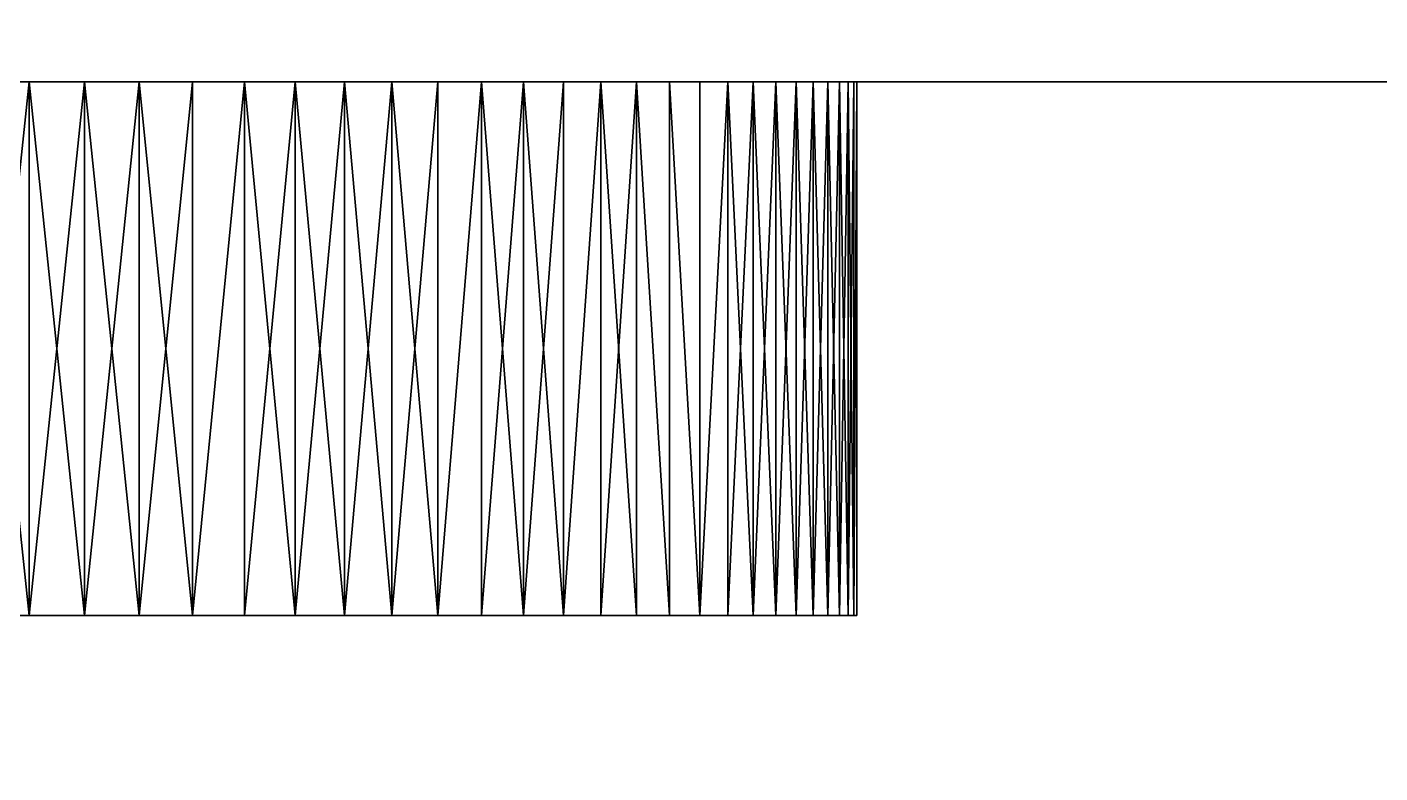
# Model space of a CAD drawing. Header units: millimetres. Extents: x 0 to 520, y -2 to 382.
# Drawn here: x 329.645 to 332.179, y 8.205 to 9.603 of the extents above; entities that cross this region are included whole.
import ezdxf

# ---------------------------------------------------------------- set-up
doc = ezdxf.new("R2010")
doc.units = ezdxf.units.MM

msp = doc.modelspace()

# ---------------------------------------------------------------- linework, layer by layer
at = {"layer": 'BRASS', "color": 52}
for points in [[(0, 0, 90), (499.5, 20.5, 90), (520, 0, 90)], [(20.5, 20.5, 90), (499.5, 20.5, 90), (0, 0, 90)], [(520, 0, 98), (10, 10, 98), (0, 0, 98)], [(510, 10, 98), (10, 10, 98), (520, 0, 98)]]:
    msp.add_3dface(points, dxfattribs=at)
at = {"layer": 'TEAK', "color": 34}
for points in [[(20, 20), (520, 0), (0, 0)], [(500, 20), (520, 0), (20, 20)], [(64, 20, 69), (456, 20, 69), (64, 4, 69)], [(64, 4, 69), (456, 20, 69), (456, 4, 69)], [(456, 20, 21), (64, 20, 21), (64, 4, 21)], [(456, 20, 21), (64, 4, 21), (456, 4, 21)], [(346, 14, 70.5), (324, 14, 70.5), (324, 9.5, 70.5)], [(346, 14, 70.5), (324, 9.5, 70.5), (346, 9.5, 70.5)], [(520, 0, 90), (20, 9.5, 90), (0, 0, 90)], [(520, 0, 90), (500, 9.5, 90), (20, 9.5, 90)], [(20, 9.5, 90), (500, 9.5, 90), (346, 9.5, 86)], [(20, 9.5, 90), (346, 9.5, 86), (324, 9.5, 86)], [(329.6485, 9.5, 73.3977), (324, 9.5, 70.5), (329.5429, 9.5, 73.368)], [(324, 9.5, 86), (329.6485, 9.5, 77.6023), (329.5429, 9.5, 77.632)], [(324, 9.5, 86), (329.7524, 9.5, 77.5673), (329.6485, 9.5, 77.6023)], [(324, 9.5, 86), (329.8546, 9.5, 77.5272), (329.7524, 9.5, 77.5673)], [(324, 9.5, 86), (329.9545, 9.5, 77.4821), (329.8546, 9.5, 77.5272)], [(340.3515, 9.5, 73.3977), (324, 9.5, 70.5), (329.6485, 9.5, 73.3977)], [(346, 9.5, 70.5), (324, 9.5, 70.5), (340.3515, 9.5, 73.3977)], [(346, 9.5, 86), (329.9545, 9.5, 77.4821), (324, 9.5, 86)], [(329.5429, 8.5, 77.632), (329.6485, 9.5, 77.6023), (329.6485, 8.5, 77.6023)], [(329.5429, 9.5, 77.632), (329.6485, 9.5, 77.6023), (329.5429, 8.5, 77.632)], [(329.6485, 8.5, 73.3977), (329.5429, 9.5, 73.368), (329.5429, 8.5, 73.368)], [(329.6485, 9.5, 73.3977), (329.5429, 9.5, 73.368), (329.6485, 8.5, 73.3977)], [(340.3515, 9.5, 73.3977), (329.6485, 9.5, 73.3977), (329.7524, 9.5, 73.4327)], [(329.6485, 8.5, 77.6023), (329.7524, 9.5, 77.5673), (329.7524, 8.5, 77.5673)], [(329.6485, 9.5, 77.6023), (329.7524, 9.5, 77.5673), (329.6485, 8.5, 77.6023)], [(329.7524, 9.5, 73.4327), (329.6485, 9.5, 73.3977), (329.7524, 8.5, 73.4327)], [(329.7524, 8.5, 73.4327), (329.6485, 9.5, 73.3977), (329.6485, 8.5, 73.3977)], [(340.1454, 9.5, 73.4728), (329.7524, 9.5, 73.4327), (329.8546, 9.5, 73.4728)], [(340.2476, 9.5, 73.4327), (329.7524, 9.5, 73.4327), (340.1454, 9.5, 73.4728)], [(340.3515, 9.5, 73.3977), (329.7524, 9.5, 73.4327), (340.2476, 9.5, 73.4327)], [(329.7524, 8.5, 77.5673), (329.8546, 9.5, 77.5272), (329.8546, 8.5, 77.5272)], [(329.7524, 9.5, 77.5673), (329.8546, 9.5, 77.5272), (329.7524, 8.5, 77.5673)], [(329.8546, 9.5, 73.4728), (329.7524, 9.5, 73.4327), (329.8546, 8.5, 73.4728)], [(329.8546, 8.5, 73.4728), (329.7524, 9.5, 73.4327), (329.7524, 8.5, 73.4327)], [(340.1454, 9.5, 73.4728), (329.8546, 9.5, 73.4728), (329.9545, 9.5, 73.5179)], [(329.8546, 8.5, 77.5272), (329.9545, 9.5, 77.4821), (329.9545, 8.5, 77.4821)], [(329.8546, 9.5, 77.5272), (329.9545, 9.5, 77.4821), (329.8546, 8.5, 77.5272)], [(329.9545, 9.5, 73.5179), (329.8546, 9.5, 73.4728), (329.9545, 8.5, 73.5179)], [(329.9545, 8.5, 73.5179), (329.8546, 9.5, 73.4728), (329.8546, 8.5, 73.4728)], [(340.0455, 9.5, 73.5179), (329.9545, 9.5, 73.5179), (330.0522, 9.5, 73.5679)], [(340.1454, 9.5, 73.4728), (329.9545, 9.5, 73.5179), (340.0455, 9.5, 73.5179)], [(340.0455, 9.5, 77.4821), (330.0522, 9.5, 77.4321), (329.9545, 9.5, 77.4821)], [(346, 9.5, 86), (340.0455, 9.5, 77.4821), (329.9545, 9.5, 77.4821)], [(329.9545, 8.5, 77.4821), (330.0522, 9.5, 77.4321), (330.0522, 8.5, 77.4321)], [(329.9545, 9.5, 77.4821), (330.0522, 9.5, 77.4321), (329.9545, 8.5, 77.4821)], [(330.0522, 8.5, 73.5679), (330.0522, 9.5, 73.5679), (329.9545, 8.5, 73.5179)], [(330.0522, 9.5, 73.5679), (329.9545, 9.5, 73.5179), (329.9545, 8.5, 73.5179)], [(339.9478, 9.5, 73.5679), (330.0522, 9.5, 73.5679), (330.1472, 9.5, 73.6228)], [(340.0455, 9.5, 73.5179), (330.0522, 9.5, 73.5679), (339.9478, 9.5, 73.5679)], [(339.9478, 9.5, 77.4321), (330.1472, 9.5, 77.3772), (330.0522, 9.5, 77.4321)], [(340.0455, 9.5, 77.4821), (339.9478, 9.5, 77.4321), (330.0522, 9.5, 77.4321)], [(330.0522, 9.5, 77.4321), (330.1472, 9.5, 77.3772), (330.0522, 8.5, 77.4321)], [(330.0522, 8.5, 77.4321), (330.1472, 9.5, 77.3772), (330.1472, 8.5, 77.3772)], [(330.1472, 9.5, 73.6228), (330.0522, 9.5, 73.5679), (330.1472, 8.5, 73.6228)], [(330.1472, 8.5, 73.6228), (330.0522, 9.5, 73.5679), (330.0522, 8.5, 73.5679)], [(339.8528, 9.5, 73.6228), (330.1472, 9.5, 73.6228), (330.2393, 9.5, 73.6823)], [(339.9478, 9.5, 73.5679), (330.1472, 9.5, 73.6228), (339.8528, 9.5, 73.6228)], [(339.8528, 9.5, 77.3772), (330.2393, 9.5, 77.3177), (330.1472, 9.5, 77.3772)], [(339.9478, 9.5, 77.4321), (339.8528, 9.5, 77.3772), (330.1472, 9.5, 77.3772)], [(330.1472, 9.5, 77.3772), (330.2393, 9.5, 77.3177), (330.1472, 8.5, 77.3772)], [(330.1472, 8.5, 77.3772), (330.2393, 9.5, 77.3177), (330.2393, 8.5, 77.3177)], [(330.2393, 9.5, 73.6823), (330.1472, 9.5, 73.6228), (330.2393, 8.5, 73.6823)], [(330.2393, 8.5, 73.6823), (330.1472, 9.5, 73.6228), (330.1472, 8.5, 73.6228)], [(339.7607, 9.5, 73.6823), (330.2393, 9.5, 73.6823), (330.3284, 9.5, 73.7463)], [(339.8528, 9.5, 73.6228), (330.2393, 9.5, 73.6823), (339.7607, 9.5, 73.6823)], [(339.7607, 9.5, 77.3177), (330.3284, 9.5, 77.2537), (330.2393, 9.5, 77.3177)], [(339.8528, 9.5, 77.3772), (339.7607, 9.5, 77.3177), (330.2393, 9.5, 77.3177)], [(330.2393, 9.5, 77.3177), (330.3284, 9.5, 77.2537), (330.2393, 8.5, 77.3177)], [(330.2393, 8.5, 77.3177), (330.3284, 9.5, 77.2537), (330.3284, 8.5, 77.2537)], [(330.3284, 9.5, 73.7463), (330.2393, 9.5, 73.6823), (330.3284, 8.5, 73.7463)], [(330.3284, 8.5, 73.7463), (330.2393, 9.5, 73.6823), (330.2393, 8.5, 73.6823)], [(339.6716, 9.5, 73.7463), (330.3284, 9.5, 73.7463), (330.4141, 9.5, 73.8147)], [(339.7607, 9.5, 73.6823), (330.3284, 9.5, 73.7463), (339.6716, 9.5, 73.7463)], [(339.6716, 9.5, 77.2537), (330.4141, 9.5, 77.1853), (330.3284, 9.5, 77.2537)], [(339.7607, 9.5, 77.3177), (339.6716, 9.5, 77.2537), (330.3284, 9.5, 77.2537)], [(330.3284, 9.5, 77.2537), (330.4141, 9.5, 77.1853), (330.3284, 8.5, 77.2537)], [(330.3284, 8.5, 77.2537), (330.4141, 9.5, 77.1853), (330.4141, 8.5, 77.1853)], [(330.4141, 9.5, 73.8147), (330.3284, 9.5, 73.7463), (330.4141, 8.5, 73.8147)], [(330.4141, 8.5, 73.8147), (330.3284, 9.5, 73.7463), (330.3284, 8.5, 73.7463)], [(339.5859, 9.5, 73.8147), (330.4141, 9.5, 73.8147), (330.4964, 9.5, 73.8873)], [(339.6716, 9.5, 73.7463), (330.4141, 9.5, 73.8147), (339.5859, 9.5, 73.8147)], [(339.5859, 9.5, 77.1853), (330.4964, 9.5, 77.1127), (330.4141, 9.5, 77.1853)], [(339.6716, 9.5, 77.2537), (339.5859, 9.5, 77.1853), (330.4141, 9.5, 77.1853)], [(330.4141, 9.5, 77.1853), (330.4964, 9.5, 77.1127), (330.4141, 8.5, 77.1853)], [(330.4141, 8.5, 77.1853), (330.4964, 9.5, 77.1127), (330.4964, 8.5, 77.1127)], [(330.4964, 8.5, 73.8873), (330.4964, 9.5, 73.8873), (330.4141, 8.5, 73.8147)], [(330.4964, 9.5, 73.8873), (330.4141, 9.5, 73.8147), (330.4141, 8.5, 73.8147)], [(339.5036, 9.5, 73.8873), (330.4964, 9.5, 73.8873), (330.5749, 9.5, 73.9639)], [(339.5859, 9.5, 73.8147), (330.4964, 9.5, 73.8873), (339.5036, 9.5, 73.8873)], [(339.5036, 9.5, 77.1127), (330.5749, 9.5, 77.0361), (330.4964, 9.5, 77.1127)], [(339.5859, 9.5, 77.1853), (339.5036, 9.5, 77.1127), (330.4964, 9.5, 77.1127)], [(330.4964, 9.5, 77.1127), (330.5749, 9.5, 77.0361), (330.4964, 8.5, 77.1127)], [(330.4964, 8.5, 77.1127), (330.5749, 9.5, 77.0361), (330.5749, 8.5, 77.0361)], [(330.5749, 9.5, 73.9639), (330.4964, 9.5, 73.8873), (330.5749, 8.5, 73.9639)], [(330.5749, 8.5, 73.9639), (330.4964, 9.5, 73.8873), (330.4964, 8.5, 73.8873)], [(339.5036, 9.5, 73.8873), (330.5749, 9.5, 73.9639), (339.4251, 9.5, 73.9639)], [(339.3505, 9.5, 74.0443), (330.5749, 9.5, 73.9639), (330.6495, 9.5, 74.0443)], [(339.3505, 9.5, 74.0443), (339.4251, 9.5, 73.9639), (330.5749, 9.5, 73.9639)], [(339.3505, 9.5, 76.9557), (330.6495, 9.5, 76.9557), (330.5749, 9.5, 77.0361)], [(339.4251, 9.5, 77.0361), (339.3505, 9.5, 76.9557), (330.5749, 9.5, 77.0361)], [(339.5036, 9.5, 77.1127), (339.4251, 9.5, 77.0361), (330.5749, 9.5, 77.0361)], [(330.5749, 9.5, 77.0361), (330.6495, 9.5, 76.9557), (330.5749, 8.5, 77.0361)], [(330.5749, 8.5, 77.0361), (330.6495, 9.5, 76.9557), (330.6495, 8.5, 76.9557)], [(330.6495, 9.5, 74.0443), (330.5749, 9.5, 73.9639), (330.6495, 8.5, 74.0443)], [(330.6495, 8.5, 74.0443), (330.5749, 9.5, 73.9639), (330.5749, 8.5, 73.9639)], [(339.28, 9.5, 74.1283), (330.6495, 9.5, 74.0443), (330.72, 9.5, 74.1283)], [(339.28, 9.5, 74.1283), (339.3505, 9.5, 74.0443), (330.6495, 9.5, 74.0443)], [(339.3505, 9.5, 76.9557), (330.72, 9.5, 76.8717), (330.6495, 9.5, 76.9557)], [(330.6495, 9.5, 76.9557), (330.72, 9.5, 76.8717), (330.6495, 8.5, 76.9557)], [(330.6495, 8.5, 76.9557), (330.72, 9.5, 76.8717), (330.72, 8.5, 76.8717)], [(330.72, 8.5, 74.1283), (330.72, 9.5, 74.1283), (330.6495, 8.5, 74.0443)], [(330.72, 9.5, 74.1283), (330.6495, 9.5, 74.0443), (330.6495, 8.5, 74.0443)], [(339.28, 9.5, 74.1283), (330.72, 9.5, 74.1283), (330.7863, 9.5, 74.2158)], [(339.2137, 9.5, 76.7842), (330.7863, 9.5, 76.7842), (330.72, 9.5, 76.8717)], [(339.28, 9.5, 76.8717), (339.2137, 9.5, 76.7842), (330.72, 9.5, 76.8717)], [(339.3505, 9.5, 76.9557), (339.28, 9.5, 76.8717), (330.72, 9.5, 76.8717)], [(330.72, 9.5, 76.8717), (330.7863, 9.5, 76.7842), (330.72, 8.5, 76.8717)], [(330.72, 8.5, 76.8717), (330.7863, 9.5, 76.7842), (330.7863, 8.5, 76.7842)], [(330.7863, 9.5, 74.2158), (330.72, 9.5, 74.1283), (330.7863, 8.5, 74.2158)], [(330.7863, 8.5, 74.2158), (330.72, 9.5, 74.1283), (330.72, 8.5, 74.1283)], [(339.2137, 9.5, 74.2158), (339.28, 9.5, 74.1283), (330.7863, 9.5, 74.2158)], [(339.1519, 9.5, 74.3064), (330.7863, 9.5, 74.2158), (330.8481, 9.5, 74.3064)], [(339.1519, 9.5, 74.3064), (339.2137, 9.5, 74.2158), (330.7863, 9.5, 74.2158)], [(339.2137, 9.5, 76.7842), (330.8481, 9.5, 76.6936), (330.7863, 9.5, 76.7842)], [(330.7863, 8.5, 76.7842), (330.7863, 9.5, 76.7842), (330.8481, 8.5, 76.6936)], [(330.7863, 9.5, 76.7842), (330.8481, 9.5, 76.6936), (330.8481, 8.5, 76.6936)], [(330.8481, 9.5, 74.3064), (330.7863, 9.5, 74.2158), (330.8481, 8.5, 74.3064)], [(330.8481, 8.5, 74.3064), (330.7863, 9.5, 74.2158), (330.7863, 8.5, 74.2158)], [(339.0947, 9.5, 74.4), (330.8481, 9.5, 74.3064), (330.9053, 9.5, 74.4)], [(339.0947, 9.5, 74.4), (339.1519, 9.5, 74.3064), (330.8481, 9.5, 74.3064)], [(339.0947, 9.5, 76.6), (330.9053, 9.5, 76.6), (330.8481, 9.5, 76.6936)], [(339.1519, 9.5, 76.6936), (339.0947, 9.5, 76.6), (330.8481, 9.5, 76.6936)], [(339.2137, 9.5, 76.7842), (339.1519, 9.5, 76.6936), (330.8481, 9.5, 76.6936)], [(330.8481, 8.5, 76.6936), (330.8481, 9.5, 76.6936), (330.9053, 8.5, 76.6)], [(330.8481, 9.5, 76.6936), (330.9053, 9.5, 76.6), (330.9053, 8.5, 76.6)], [(330.9053, 9.5, 74.4), (330.8481, 9.5, 74.3064), (330.9053, 8.5, 74.4)], [(330.9053, 8.5, 74.4), (330.8481, 9.5, 74.3064), (330.8481, 8.5, 74.3064)], [(339.0423, 9.5, 74.4963), (330.9053, 9.5, 74.4), (330.9577, 9.5, 74.4963)], [(339.0423, 9.5, 74.4963), (339.0947, 9.5, 74.4), (330.9053, 9.5, 74.4)], [(339.0423, 9.5, 76.5037), (330.9577, 9.5, 76.5037), (330.9053, 9.5, 76.6)], [(339.0947, 9.5, 76.6), (339.0423, 9.5, 76.5037), (330.9053, 9.5, 76.6)], [(330.9053, 9.5, 76.6), (330.9577, 9.5, 76.5037), (330.9053, 8.5, 76.6)], [(330.9053, 8.5, 76.6), (330.9577, 9.5, 76.5037), (330.9577, 8.5, 76.5037)], [(330.9577, 8.5, 74.4963), (330.9577, 9.5, 74.4963), (330.9053, 8.5, 74.4)], [(330.9577, 9.5, 74.4963), (330.9053, 9.5, 74.4), (330.9053, 8.5, 74.4)], [(338.9947, 9.5, 74.5952), (330.9577, 9.5, 74.4963), (331.0053, 9.5, 74.5952)], [(338.9947, 9.5, 74.5952), (339.0423, 9.5, 74.4963), (330.9577, 9.5, 74.4963)], [(338.9947, 9.5, 76.4048), (331.0053, 9.5, 76.4048), (330.9577, 9.5, 76.5037)], [(339.0423, 9.5, 76.5037), (338.9947, 9.5, 76.4048), (330.9577, 9.5, 76.5037)], [(330.9577, 8.5, 76.5037), (331.0053, 9.5, 76.4048), (331.0053, 8.5, 76.4048)], [(330.9577, 9.5, 76.5037), (331.0053, 9.5, 76.4048), (330.9577, 8.5, 76.5037)], [(331.0053, 9.5, 74.5952), (330.9577, 9.5, 74.4963), (331.0053, 8.5, 74.5952)], [(331.0053, 8.5, 74.5952), (330.9577, 9.5, 74.4963), (330.9577, 8.5, 74.4963)], [(338.9521, 9.5, 74.6962), (331.0053, 9.5, 74.5952), (331.0479, 9.5, 74.6962)], [(338.9521, 9.5, 74.6962), (338.9947, 9.5, 74.5952), (331.0053, 9.5, 74.5952)], [(338.9947, 9.5, 76.4048), (331.0479, 9.5, 76.3038), (331.0053, 9.5, 76.4048)], [(331.0053, 8.5, 76.4048), (331.0479, 9.5, 76.3038), (331.0479, 8.5, 76.3038)], [(331.0053, 9.5, 76.4048), (331.0479, 9.5, 76.3038), (331.0053, 8.5, 76.4048)], [(331.0479, 9.5, 74.6962), (331.0053, 9.5, 74.5952), (331.0479, 8.5, 74.6962)], [(331.0479, 8.5, 74.6962), (331.0053, 9.5, 74.5952), (331.0053, 8.5, 74.5952)], [(338.9146, 9.5, 74.7993), (331.0479, 9.5, 74.6962), (331.0854, 9.5, 74.7993)], [(338.9146, 9.5, 74.7993), (338.9521, 9.5, 74.6962), (331.0479, 9.5, 74.6962)], [(338.9521, 9.5, 76.3038), (331.0854, 9.5, 76.2007), (331.0479, 9.5, 76.3038)], [(338.9947, 9.5, 76.4048), (338.9521, 9.5, 76.3038), (331.0479, 9.5, 76.3038)], [(331.0479, 8.5, 76.3038), (331.0854, 9.5, 76.2007), (331.0854, 8.5, 76.2007)], [(331.0479, 9.5, 76.3038), (331.0854, 9.5, 76.2007), (331.0479, 8.5, 76.3038)], [(331.0854, 9.5, 74.7993), (331.0479, 9.5, 74.6962), (331.0854, 8.5, 74.7993)], [(331.0854, 8.5, 74.7993), (331.0479, 9.5, 74.6962), (331.0479, 8.5, 74.6962)], [(338.9146, 9.5, 74.7993), (331.0854, 9.5, 74.7993), (331.1178, 9.5, 74.9042)], [(338.8822, 9.5, 76.0958), (331.1178, 9.5, 76.0958), (331.0854, 9.5, 76.2007)], [(338.9146, 9.5, 76.2007), (338.8822, 9.5, 76.0958), (331.0854, 9.5, 76.2007)], [(338.9521, 9.5, 76.3038), (338.9146, 9.5, 76.2007), (331.0854, 9.5, 76.2007)], [(331.0854, 8.5, 76.2007), (331.1178, 9.5, 76.0958), (331.1178, 8.5, 76.0958)], [(331.0854, 9.5, 76.2007), (331.1178, 9.5, 76.0958), (331.0854, 8.5, 76.2007)], [(331.1178, 9.5, 74.9042), (331.0854, 9.5, 74.7993), (331.1178, 8.5, 74.9042)], [(331.1178, 8.5, 74.9042), (331.0854, 9.5, 74.7993), (331.0854, 8.5, 74.7993)], [(338.8822, 9.5, 74.9042), (338.9146, 9.5, 74.7993), (331.1178, 9.5, 74.9042)], [(338.8552, 9.5, 75.0105), (338.8822, 9.5, 74.9042), (331.1178, 9.5, 74.9042)], [(338.8552, 9.5, 75.0105), (331.1178, 9.5, 74.9042), (331.1448, 9.5, 75.0105)], [(338.8822, 9.5, 76.0958), (331.1448, 9.5, 75.9895), (331.1178, 9.5, 76.0958)], [(331.1178, 8.5, 76.0958), (331.1448, 9.5, 75.9895), (331.1448, 8.5, 75.9895)], [(331.1178, 9.5, 76.0958), (331.1448, 9.5, 75.9895), (331.1178, 8.5, 76.0958)], [(331.1448, 9.5, 75.0105), (331.1178, 9.5, 74.9042), (331.1448, 8.5, 75.0105)], [(331.1448, 8.5, 75.0105), (331.1178, 9.5, 74.9042), (331.1178, 8.5, 74.9042)], [(338.8334, 9.5, 75.118), (338.8552, 9.5, 75.0105), (331.1448, 9.5, 75.0105)], [(338.8334, 9.5, 75.118), (331.1448, 9.5, 75.0105), (331.1666, 9.5, 75.118)], [(338.8552, 9.5, 75.9895), (331.1666, 9.5, 75.882), (331.1448, 9.5, 75.9895)], [(338.8822, 9.5, 76.0958), (338.8552, 9.5, 75.9895), (331.1448, 9.5, 75.9895)], [(331.1448, 8.5, 75.9895), (331.1666, 9.5, 75.882), (331.1666, 8.5, 75.882)], [(331.1448, 9.5, 75.9895), (331.1666, 9.5, 75.882), (331.1448, 8.5, 75.9895)], [(331.1666, 8.5, 75.118), (331.1448, 9.5, 75.0105), (331.1448, 8.5, 75.0105)], [(331.1666, 9.5, 75.118), (331.1448, 9.5, 75.0105), (331.1666, 8.5, 75.118)], [(338.8171, 9.5, 75.2264), (338.8334, 9.5, 75.118), (331.1666, 9.5, 75.118)], [(338.8171, 9.5, 75.2264), (331.1666, 9.5, 75.118), (331.1829, 9.5, 75.2264)], [(338.8334, 9.5, 75.882), (331.1829, 9.5, 75.7736), (331.1666, 9.5, 75.882)], [(338.8552, 9.5, 75.9895), (338.8334, 9.5, 75.882), (331.1666, 9.5, 75.882)], [(331.1666, 8.5, 75.882), (331.1829, 9.5, 75.7736), (331.1829, 8.5, 75.7736)], [(331.1666, 9.5, 75.882), (331.1829, 9.5, 75.7736), (331.1666, 8.5, 75.882)], [(331.1829, 8.5, 75.2264), (331.1666, 9.5, 75.118), (331.1666, 8.5, 75.118)], [(331.1829, 9.5, 75.2264), (331.1666, 9.5, 75.118), (331.1829, 8.5, 75.2264)], [(338.8062, 9.5, 75.3356), (338.8171, 9.5, 75.2264), (331.1829, 9.5, 75.2264)], [(338.8062, 9.5, 75.3356), (331.1829, 9.5, 75.2264), (331.1938, 9.5, 75.3356)], [(338.8171, 9.5, 75.7736), (331.1938, 9.5, 75.6644), (331.1829, 9.5, 75.7736)], [(338.8334, 9.5, 75.882), (338.8171, 9.5, 75.7736), (331.1829, 9.5, 75.7736)], [(331.1829, 8.5, 75.7736), (331.1938, 9.5, 75.6644), (331.1938, 8.5, 75.6644)], [(331.1829, 9.5, 75.7736), (331.1938, 9.5, 75.6644), (331.1829, 8.5, 75.7736)], [(331.1938, 8.5, 75.3356), (331.1829, 9.5, 75.2264), (331.1829, 8.5, 75.2264)], [(331.1938, 9.5, 75.3356), (331.1829, 9.5, 75.2264), (331.1938, 8.5, 75.3356)], [(338.8062, 9.5, 75.3356), (331.1938, 9.5, 75.3356), (331.1993, 9.5, 75.4452)], [(338.8007, 9.5, 75.5548), (331.1993, 9.5, 75.5548), (331.1938, 9.5, 75.6644)], [(338.8062, 9.5, 75.6644), (338.8007, 9.5, 75.5548), (331.1938, 9.5, 75.6644)], [(338.8171, 9.5, 75.7736), (338.8062, 9.5, 75.6644), (331.1938, 9.5, 75.6644)], [(331.1938, 8.5, 75.6644), (331.1993, 9.5, 75.5548), (331.1993, 8.5, 75.5548)], [(331.1938, 9.5, 75.6644), (331.1993, 9.5, 75.5548), (331.1938, 8.5, 75.6644)], [(331.1993, 8.5, 75.4452), (331.1993, 9.5, 75.4452), (331.1938, 8.5, 75.3356)], [(331.1993, 9.5, 75.4452), (331.1938, 9.5, 75.3356), (331.1938, 8.5, 75.3356)], [(338.8007, 9.5, 75.4452), (338.8062, 9.5, 75.3356), (331.1993, 9.5, 75.4452)], [(338.8007, 9.5, 75.4452), (331.1993, 9.5, 75.4452), (331.1993, 9.5, 75.5548)], [(338.8007, 9.5, 75.5548), (338.8007, 9.5, 75.4452), (331.1993, 9.5, 75.5548)], [(331.1993, 8.5, 75.5548), (331.1993, 9.5, 75.4452), (331.1993, 8.5, 75.4452)], [(331.1993, 9.5, 75.5548), (331.1993, 9.5, 75.4452), (331.1993, 8.5, 75.5548)], [(330.5749, 8.5, 77.0361), (327.0423, 8.5, 74.4963), (326.8822, 8.5, 76.0958)], [(330.5749, 8.5, 77.0361), (326.8822, 8.5, 76.0958), (327.5036, 8.5, 77.1127)], [(331.0479, 8.5, 76.3038), (327.4251, 8.5, 73.9639), (327.0423, 8.5, 74.4963)], [(330.5749, 8.5, 77.0361), (331.0479, 8.5, 76.3038), (327.0423, 8.5, 74.4963)], [(331.1666, 8.5, 75.118), (328.1454, 8.5, 73.4728), (327.4251, 8.5, 73.9639)], [(331.0479, 8.5, 76.3038), (331.1666, 8.5, 75.118), (327.4251, 8.5, 73.9639)], [(330.5749, 8.5, 77.0361), (327.5036, 8.5, 77.1127), (329.1097, 8.5, 77.6973)], [(331.1666, 8.5, 75.118), (328.2476, 8.5, 73.4327), (328.1454, 8.5, 73.4728)], [(330.3284, 8.5, 73.7463), (328.3515, 8.5, 73.3977), (328.2476, 8.5, 73.4327)], [(331.1666, 8.5, 75.118), (330.3284, 8.5, 73.7463), (328.2476, 8.5, 73.4327)], [(330.3284, 8.5, 73.7463), (329.3279, 8.5, 73.3246), (328.3515, 8.5, 73.3977)], [(329.6485, 8.5, 77.6023), (329.1097, 8.5, 77.6973), (329.3279, 8.5, 77.6754)], [(330.5749, 8.5, 77.0361), (329.1097, 8.5, 77.6973), (329.6485, 8.5, 77.6023)], [(329.9545, 8.5, 73.5179), (329.4359, 8.5, 73.3436), (329.3279, 8.5, 73.3246)], [(330.3284, 8.5, 73.7463), (329.9545, 8.5, 73.5179), (329.3279, 8.5, 73.3246)], [(329.6485, 8.5, 77.6023), (329.3279, 8.5, 77.6754), (329.5429, 8.5, 77.632)], [(329.9545, 8.5, 73.5179), (329.5429, 8.5, 73.368), (329.4359, 8.5, 73.3436)], [(329.9545, 8.5, 73.5179), (329.6485, 8.5, 73.3977), (329.5429, 8.5, 73.368)], [(329.9545, 8.5, 73.5179), (329.7524, 8.5, 73.4327), (329.6485, 8.5, 73.3977)], [(329.8546, 8.5, 77.5272), (329.6485, 8.5, 77.6023), (329.7524, 8.5, 77.5673)], [(329.9545, 8.5, 77.4821), (329.6485, 8.5, 77.6023), (329.8546, 8.5, 77.5272)], [(330.2393, 8.5, 77.3177), (329.6485, 8.5, 77.6023), (329.9545, 8.5, 77.4821)], [(330.4964, 8.5, 77.1127), (329.6485, 8.5, 77.6023), (330.2393, 8.5, 77.3177)], [(330.5749, 8.5, 77.0361), (329.6485, 8.5, 77.6023), (330.4964, 8.5, 77.1127)], [(329.9545, 8.5, 73.5179), (329.8546, 8.5, 73.4728), (329.7524, 8.5, 73.4327)], [(330.3284, 8.5, 73.7463), (330.0522, 8.5, 73.5679), (329.9545, 8.5, 73.5179)], [(330.1472, 8.5, 77.3772), (329.9545, 8.5, 77.4821), (330.0522, 8.5, 77.4321)], [(330.2393, 8.5, 77.3177), (329.9545, 8.5, 77.4821), (330.1472, 8.5, 77.3772)], [(330.2393, 8.5, 73.6823), (330.1472, 8.5, 73.6228), (330.0522, 8.5, 73.5679)], [(330.3284, 8.5, 73.7463), (330.2393, 8.5, 73.6823), (330.0522, 8.5, 73.5679)], [(330.4964, 8.5, 77.1127), (330.2393, 8.5, 77.3177), (330.3284, 8.5, 77.2537)], [(330.5749, 8.5, 73.9639), (330.4141, 8.5, 73.8147), (330.3284, 8.5, 73.7463)], [(330.6495, 8.5, 74.0443), (330.5749, 8.5, 73.9639), (330.3284, 8.5, 73.7463)], [(330.7863, 8.5, 74.2158), (330.6495, 8.5, 74.0443), (330.3284, 8.5, 73.7463)], [(330.9577, 8.5, 74.4963), (330.7863, 8.5, 74.2158), (330.3284, 8.5, 73.7463)], [(331.1666, 8.5, 75.118), (330.9577, 8.5, 74.4963), (330.3284, 8.5, 73.7463)], [(330.4964, 8.5, 77.1127), (330.3284, 8.5, 77.2537), (330.4141, 8.5, 77.1853)], [(330.5749, 8.5, 73.9639), (330.4964, 8.5, 73.8873), (330.4141, 8.5, 73.8147)], [(330.5749, 8.5, 77.0361), (330.6495, 8.5, 76.9557), (331.0479, 8.5, 76.3038)], [(330.7863, 8.5, 74.2158), (330.72, 8.5, 74.1283), (330.6495, 8.5, 74.0443)], [(330.6495, 8.5, 76.9557), (330.72, 8.5, 76.8717), (330.7863, 8.5, 76.7842)], [(330.6495, 8.5, 76.9557), (330.7863, 8.5, 76.7842), (331.0479, 8.5, 76.3038)], [(330.9577, 8.5, 74.4963), (330.8481, 8.5, 74.3064), (330.7863, 8.5, 74.2158)], [(330.7863, 8.5, 76.7842), (330.8481, 8.5, 76.6936), (330.9053, 8.5, 76.6)], [(330.7863, 8.5, 76.7842), (330.9053, 8.5, 76.6), (331.0479, 8.5, 76.3038)], [(330.9577, 8.5, 74.4963), (330.9053, 8.5, 74.4), (330.8481, 8.5, 74.3064)], [(330.9053, 8.5, 76.6), (330.9577, 8.5, 76.5037), (331.0479, 8.5, 76.3038)], [(331.0479, 8.5, 74.6962), (331.0053, 8.5, 74.5952), (330.9577, 8.5, 74.4963)], [(331.1178, 8.5, 74.9042), (331.0479, 8.5, 74.6962), (330.9577, 8.5, 74.4963)], [(331.1666, 8.5, 75.118), (331.1178, 8.5, 74.9042), (330.9577, 8.5, 74.4963)], [(330.9577, 8.5, 76.5037), (331.0053, 8.5, 76.4048), (331.0479, 8.5, 76.3038)], [(331.1178, 8.5, 74.9042), (331.0854, 8.5, 74.7993), (331.0479, 8.5, 74.6962)], [(331.0479, 8.5, 76.3038), (331.1993, 8.5, 75.5548), (331.1666, 8.5, 75.118)], [(331.0479, 8.5, 76.3038), (331.0854, 8.5, 76.2007), (331.1178, 8.5, 76.0958)], [(331.0479, 8.5, 76.3038), (331.1178, 8.5, 76.0958), (331.1448, 8.5, 75.9895)], [(331.0479, 8.5, 76.3038), (331.1448, 8.5, 75.9895), (331.1993, 8.5, 75.5548)], [(331.1666, 8.5, 75.118), (331.1448, 8.5, 75.0105), (331.1178, 8.5, 74.9042)], [(331.1448, 8.5, 75.9895), (331.1666, 8.5, 75.882), (331.1993, 8.5, 75.5548)], [(331.1938, 8.5, 75.3356), (331.1829, 8.5, 75.2264), (331.1666, 8.5, 75.118)], [(331.1993, 8.5, 75.5548), (331.1938, 8.5, 75.3356), (331.1666, 8.5, 75.118)], [(331.1666, 8.5, 75.882), (331.1829, 8.5, 75.7736), (331.1938, 8.5, 75.6644)], [(331.1666, 8.5, 75.882), (331.1938, 8.5, 75.6644), (331.1993, 8.5, 75.5548)], [(331.1993, 8.5, 75.5548), (331.1993, 8.5, 75.4452), (331.1938, 8.5, 75.3356)]]:
    msp.add_3dface(points, dxfattribs=at)

doc.saveas('drawing.dxf')
